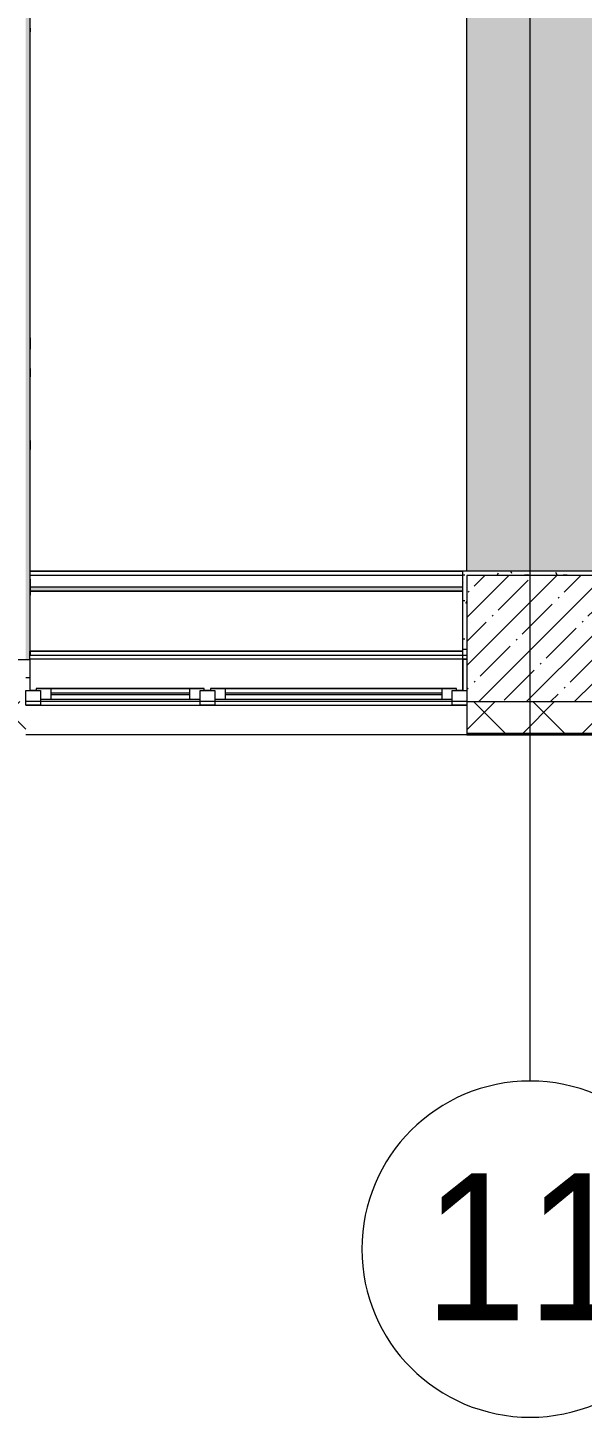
# Model space of a CAD drawing. Header units: millimetres. Extents: x -164500 to 426394, y -23753 to 102118.
# Drawn here: x 179692 to 182330, y 71033 to 77646 of the extents above; entities that cross this region are included whole.
import ezdxf

# ---------------------------------------------------------------- set-up
doc = ezdxf.new("R2010")
doc.units = ezdxf.units.MM
doc.linetypes.add('Осевая', pattern=[6350, 1270, -952.5, 3175, -952.5])
for name, color, linetype, lineweight in [('A-FLOR', 7, 'Continuous', 9), ('A-GLAZ', 7, 'Continuous', 9), ('A-GLAZ-1', 7, 'Continuous', 5), ('A-WALL', 7, 'Continuous', 5), ('I-WALL', 7, 'Continuous', 5), ('S-COLS', 7, 'Continuous', 9), ('S-COLS-1', 7, 'Continuous', 5), ('Оси', 7, 'Continuous', 9), ('Оси-1', 7, 'Continuous', 20), ('Оси-2', 7, 'Осевая', 9)]:
    doc.layers.add(name, color=color, linetype=linetype, lineweight=lineweight)
doc.layers.add('A-FLOR-1', color=7, linetype='Continuous', lineweight=9, true_color=0xeef6ff, transparency=0.5)
doc.layers.add('A-WALL-1', color=9, linetype='Continuous', lineweight=5, true_color=0x808080)
doc.layers.add('A-WALL-FNSH-1', color=9, linetype='Continuous', lineweight=5, true_color=0x808080)
doc.styles.add('Arial', font='arial.ttf', dxfattribs={"width": 0.9, "height": 700})
pattern_1 = [(0, (148772.123, 0), (243.84, 60.96), [20.117, -162.763, 20.117, -162.763, -975.36]), (0, (148772.123, 0), (243.84, 60.96), [-365.76, 20.117, -345.643, 20.117, -162.763, -426.72]), (0, (148772.123, 0), (243.84, 60.96), [-914.4, 20.117, -101.803, 20.117, -284.683]), (120, (148863.563, 30.48), (-174.71291, 180.69163), [20.117, -162.763, 20.117, -162.763, -975.36]), (120, (148863.563, 30.48), (-174.71291, 180.69163), [-365.76, 20.117, -345.643, 20.117, -162.763, -426.72]), (120, (148863.563, 30.48), (-174.71291, 180.69163), [-914.4, 20.117, -101.803, 20.117, -284.683]), (240, (148894.043, 152.4), (-69.12709, -241.65163), [20.117, -162.763, 20.117, -162.763, -975.36]), (240, (148894.043, 152.4), (-69.12709, -241.65163), [-365.76, 20.117, -345.643, 20.117, -162.763, -426.72]), (240, (148894.043, 152.4), (-69.12709, -241.65163), [-914.4, 20.117, -101.803, 20.117, -284.683])]

# ---------------------------------------------------------------- blocks, each defined once
blk = doc.blocks.new('BSC_Колонна _Прямоугольная - 600х600-V313-Объем проектирования 2 этажа')
at = {"layer": 'S-COLS-1'}
h = blk.add_hatch(dxfattribs=at)
h.set_pattern_fill('FP_66', color=256, style=0, pattern_type=2)
h.set_pattern_definition([(45, (-33310, -200), (-114.04925, 114.04925), []), (45, (-33195.95, -200), (-114.04925, 114.04925), [201.613, -40.323, 6.706, -33.617])])
h.paths.add_polyline_path([(-300, -300), (300, -300), (300, 300), (-300, 300), (-300, -247.3)])
for p, q in [((300, 300), (-300, 300)), ((-300, 300), (-300, -300)), ((300, -300), (300, 300)), ((-300, -300), (300, -300))]:
    blk.add_line(p, q, dxfattribs=at)
blk = doc.blocks.new('120_Окно_СКБ_2Ст - 120_Окно_СКБ_2Ст 2100х2400 _мал створка справа_-22446225-Объем проектирования 2 этажа')
at = {"layer": 'A-GLAZ'}
for p, q in [((-1050, -127), (-1050, -57)), ((-1050, -57), (-980, -57)), ((-980, -57), (-980, -127)), ((150, -127), (150, -57)), ((150, -57), (220, -57)), ((220, -57), (220, -127)), ((980, -127), (980, -57)), ((980, -57), (1050, -57)), ((1050, -57), (1050, -127)), ((-980, -127), (-1050, -127)), ((-980, -127), (-1000, -127)), ((-1000, -127), (-1000, -137)), ((150, -87), (-980, -87)), ((-980, -87), (-980, -127)), ((-930, -137), (-930, -87)), ((100, -137), (100, -87)), ((150, -127), (150, -87)), ((220, -127), (150, -127)), ((170, -127), (150, -127)), ((170, -137), (170, -127)), ((220, -127), (200, -127)), ((200, -127), (200, -137)), ((980, -87), (220, -87)), ((220, -87), (220, -127)), ((270, -137), (270, -87)), ((930, -137), (930, -87)), ((980, -127), (980, -87)), ((1050, -127), (980, -127)), ((1000, -127), (980, -127)), ((1000, -137), (1000, -127)), ((-1000, -137), (170, -137)), ((170, -137), (-1000, -137)), ((200, -137), (1000, -137)), ((1000, -137), (200, -137))]:
    blk.add_line(p, q, dxfattribs=at)
at = {"layer": 'A-GLAZ-1'}
for p, q in [((1050, -57), (-1050, -57)), ((-1030, -127), (-1000, -127)), ((-930, -107), (100, -107)), ((100, -117), (-930, -117)), ((170, -127), (200, -127)), ((270, -107), (930, -107)), ((930, -117), (270, -117)), ((1000, -127), (1030, -127))]:
    blk.add_line(p, q, dxfattribs=at)
blk = doc.blocks.new('Зашивка приборов отопления23 - Зашивка приборов отопления-33321838-Объем проектирования 2 этажа')
at = {"layer": 'A-WALL'}
for p, q in [((36620, 23400), (34540, 23400)), ((34560, 23079), (36620, 23079)), ((36620, 23079), (34560, 23079)), ((34560, 23004), (36620, 23004))]:
    blk.add_line(p, q, dxfattribs=at)
blk = doc.blocks.new('Ось сетки - D8-29747960-Объем проектирования 2 этажа')
at = {"layer": 'Оси-1'}
for start, end in [(360, 180), (180, 360)]:
    blk.add_arc((0, 0), 4, start, end, dxfattribs=at)
blk = doc.blocks.new('2floor')
at = {"layer": 'A-FLOR-1'}
h = blk.add_hatch(color=256, dxfattribs=at)
h.paths.add_polyline_path([(210176.8, 475), (210182.1, 475), (210182.1, 7050), (209682.1, 7050), (209682.1, 475)])
h.paths.add_polyline_path([(205183.8, 475), (205312.1, 475), (205311.1, 7050), (205182.1, 7049.5), (205182.1, 475)])
h.paths.add_polyline_path([(205552.1, 475), (205682.1, 475), (205680.7, 7380), (205552.1, 7379), (205552.1, 594.2)])
h.paths.add_polyline_path([(201176.8, 475), (201182.1, 475), (201182.1, 7050), (200682.1, 7049.5), (200682.1, 475), (200921.1, 475)])
h.paths.add_polyline_path([(191682.1, 475), (192182.1, 475), (192182.1, 7050), (191682.1, 7049.5), (191682.1, 594.2)])
h.paths.add_polyline_path([(161182.1, 500), (161162.1, 521), (161161.1, 7050), (160932.1, 7049.5), (160932.1, 520), (161162.1, 520), (161170.7, 511.4)])
h.paths.add_polyline_path([(161402.1, 500), (161403.1, 520), (161532.1, 520.5), (161532.1, 7280), (161402.1, 7280), (161402.1, 7279), (161402.1, 515.6)])
h.paths.add_polyline_path([(181887.1, 520), (182382.1, 520.5), (182381.5, 7186.8), (182311.7, 7144.5), (182239.5, 7114.6), (182161.8, 7096), (182071.2, 7090.6), (181995.4, 7097.7), (181922.1, 7115.7), (181838.1, 7152.9), (181782.1, 7185.8), (181783.9, 520), (181799.7, 520)])
h.paths.add_polyline_path([(174358.6, 520), (174932.1, 520.5), (174931.1, 7072), (174332.1, 7072), (174333.9, 520)])
h.paths.add_polyline_path([(178581.9, 520), (178581.9, 7080), (178232.1, 7079), (178232, 7072), (177981.9, 7070.9), (177983, 520), (178580.1, 520)])
h.paths.add_polyline_path([(170682.1, 520), (171282.1, 520.5), (171280.3, 7050), (170682.1, 7049.5), (170682.1, 520.5)])
h.paths.add_polyline_path([(165868.5, 520), (166032.1, 520.5), (166032.1, 7050), (165432.1, 7049.5), (165432.1, 520), (165507.1, 520)])
h.paths.add_polyline_path([(156432.1, 520), (157032.1, 520.5), (157032.1, 7050), (156812.1, 7050), (156813.1, 7280), (156812.1, 7280), (156811.1, 7280), (156432.1, 7279.5), (156432.1, 520.5)])
h.paths.add_polyline_path([(229622.1, 4145), (229622.1, 10872), (229122.1, 10872), (229122.1, 4145), (229615.2, 4145)])
h.paths.add_polyline_path([(182082.1, 7090.7), (182174.3, 7100), (182253.2, 7121.3), (182322, 7151.5), (182382.1, 7190), (182381.5, 7199.9), (182366.8, 7190), (182311.7, 7155.8), (182229.6, 7123), (182161.8, 7106.5), (182085.3, 7100), (181995.4, 7108.4), (181924.4, 7126), (181849.7, 7158.1), (181782.1, 7196.8), (181782.8, 7188), (181859.1, 7142.9), (181930.9, 7114.2), (182013.4, 7096.1), (182072.6, 7091.5)])
h.paths.add_polyline_path([(182066.8, 7175.3), (182138.7, 7178.8), (182209, 7194.4), (182275.7, 7221.6), (182337.5, 7260.4), (182382, 7300), (181783.2, 7300), (181803.7, 7278.9), (181861.9, 7236.5), (181926.4, 7204.6), (181995.4, 7183.9), (182037.9, 7178.8)])
h.paths.add_polyline_path([(181923, 7900), (182381.4, 7900.8), (182333.8, 7942.5), (182272.4, 7980), (182205.5, 8006.7), (182130, 8021.9), (182063.2, 8024.6), (181991.8, 8015.3), (181916, 7990.6), (181850.7, 7955.6), (181801, 7918.7), (181783.1, 7900), (181877.8, 7900)])
h.paths.add_polyline_path([(182382.1, 7999.2), (182380.8, 8012.4), (182307.2, 8056.3), (182235.4, 8085.3), (182155.5, 8103.5), (182068.5, 8108.2), (181991.8, 8100.4), (181923, 8083.6), (181850.5, 8053.5), (181782.1, 8011.4), (181783.9, 8000.8), (181787.7, 8004.1), (181854.5, 8045.2), (181928.6, 8075.7), (182005.1, 8093.9), (182081.1, 8100), (182161.9, 8093.4), (182239.8, 8074.1), (182318.4, 8039.7), (182382, 7999.2)])
h.paths.add_polyline_path([(181782.1, 8012.7), (181787.7, 8016.2), (181854.5, 8056.3), (181926.8, 8085.9), (182005.5, 8104.2), (182088.5, 8109.8), (182176, 8100.6), (182249.4, 8081.3), (182324.7, 8048), (182382.1, 8012.9), (182382.1, 13760), (181782.1, 13759.5), (181782.1, 8012.8)])
h.paths.add_polyline_path([(195407.8, 10900), (196012.8, 10900), (196012.3, 11125), (194132.8, 11125), (194132.8, 10900), (194416.5, 10900)])
h.paths.add_polyline_path([(193552.8, 10900), (194082.8, 10900), (194082.8, 11125), (193552.8, 11125), (193552.8, 10900.6)])
h.paths.add_polyline_path([(162200.1, 10900), (162462.4, 10901), (162461.9, 11400), (155552.1, 11400), (155552.6, 10900), (160826.7, 10900)])
h.paths.add_polyline_path([(155012.1, 10900), (155011.6, 11400), (153052.1, 11400), (153052.6, 10900), (155011.6, 10900)])
h.paths.add_polyline_path([(194416.5, 11700), (195382.8, 11700), (195382.8, 11750), (195372.8, 11750), (195372.8, 11780), (195407.8, 11780), (195407.8, 11889.6), (195417.8, 11890.9), (195417.8, 11908), (195457.8, 11908), (195457.8, 11920), (196912.1, 11919), (196912.1, 11920.5), (196911.6, 12300), (191552.1, 12300), (191551.2, 11920), (191554.1, 11920), (194007.8, 11920), (194007.8, 11908), (194047.8, 11908), (194047.8, 11780), (194092.8, 11780), (194092.8, 11750), (194082.8, 11750), (194082.8, 11700), (194132.8, 11700)])
h.paths.add_polyline_path([(197532.1, 11900), (197552.1, 11920), (197553.1, 11920), (202912.1, 11919), (202912.1, 11920.5), (202911.6, 12300), (197552.1, 12298.5), (197551.2, 11920), (197532.4, 11900.3)])
h.paths.add_polyline_path([(219551.2, 12220), (219582.1, 12220.5), (219582.1, 15150), (219082.1, 15149.5), (219083.6, 12220), (219400.1, 12220)])
h.paths.add_polyline_path([(215332.1, 12320), (215312.1, 12321), (215312.1, 15175), (215324.1, 15175), (215324.1, 15215), (215452.1, 15215), (215452.1, 15260), (215482.1, 15260), (215482.1, 15250), (215532.1, 15250), (215532.1, 16550), (215482.1, 16550), (215482.1, 16540), (215452.1, 16540), (215452.1, 16585), (215324.1, 16585), (215324.1, 16625), (215312.1, 16625), (215313.1, 16680), (215311.6, 16680), (214932.1, 16679.5), (214933.3, 12320), (215312.1, 12320)])
h.paths.add_polyline_path([(156834.3, 14600), (162462.4, 14600), (162462.4, 14980), (162482.1, 14980), (162482.1, 15040), (155552.1, 15040), (155552.6, 14600), (155628.3, 14600)])
h.paths.add_polyline_path([(219582.1, 15650), (219582.1, 18580), (219082.1, 18579.5), (219082.1, 15650)])
h.paths.add_polyline_path([(227352.1, 15670), (227852.1, 15670.5), (227851, 18580), (227352.1, 18579.5), (227352.1, 15670.5)])
h.paths.add_polyline_path([(222312.1, 15670), (222812.1, 15670.5), (222812.1, 18580), (222312.1, 18579.5), (222312.1, 15670.5)])
h.paths.add_polyline_path([(203482.1, 17272.2), (203482.1, 22752.2), (202982.1, 22752.2), (202982.1, 17272.2), (203393.9, 17272.2)])
h.paths.add_polyline_path([(197307.4, 17272.2), (197482.1, 17272.2), (197482.1, 22752.2), (196982.1, 22752.2), (196982.1, 17272.2)])
h.paths.add_polyline_path([(208982.1, 17272.2), (209482.1, 17272.2), (209482.1, 22752.2), (208982.1, 22752.2), (208982.1, 17452.8)])
h.paths.add_polyline_path([(215312.1, 17300), (215313.1, 22680), (215311.6, 22680), (214932.1, 22679.5), (214932.1, 17320), (215311.1, 17320)])
h.paths.add_polyline_path([(219473.1, 18829), (219473.1, 20621), (219082.1, 20621), (219082.1, 18829), (219469.1, 18829)])
h.paths.add_polyline_path([(229842.1, 23200), (229822.1, 23221), (229822.1, 23600), (229834.1, 23600), (229836.2, 23640), (229842.1, 23640), (229842.1, 23660), (229882.1, 23660), (229882.1, 23650), (229922.1, 23650), (229922.1, 24650), (229882.1, 24650), (229882.1, 24640), (229842.1, 24640), (229840.4, 24660), (229834.1, 24660), (229834.1, 24700), (229822.1, 24700), (229821.1, 26580), (229422.1, 26579.5), (229422.1, 23220), (229822.1, 23220), (229830.5, 23211.7)])
h.paths.add_polyline_path([(226022.1, 23220), (226022.1, 26530), (225522.1, 26529.5), (225522.9, 23220), (225590.1, 23220)])
h.paths.add_polyline_path([(219082.1, 23229), (219473.1, 23229), (219473.1, 26321), (219082.1, 26321), (219082.1, 23405.4)])
h.paths.add_polyline_path([(215332.1, 23300), (215312.1, 23320), (215312.1, 23321), (215312.1, 24050), (215324.1, 24050), (215324.1, 24090), (215332.1, 24090), (215332.1, 24100), (214932.1, 24100), (214932.1, 23320), (215312.1, 23319), (215327.8, 23304.1)])
h.paths.add_polyline_path([(222701.1, 23486), (222701.1, 25200), (222724.1, 25200), (222724.1, 25240), (222732.1, 25240), (222732.1, 25260), (222772.1, 25260), (222772.1, 25250), (222812.1, 25250), (222812.1, 26250), (222772.1, 26250), (222772.1, 26240), (222732.1, 26240), (222732.1, 26260), (222724.1, 26260), (222724.1, 26300), (222701.1, 26300), (222701.1, 26569), (222312.1, 26569), (222312.1, 23486)])
h.paths.add_polyline_path([(215332.1, 25900), (215332.1, 25910), (215324.1, 25910), (215324.1, 25950), (215312.1, 25950), (215313.1, 26480), (215311.6, 26480), (214932.1, 26479), (214932.1, 25900), (215324.1, 25900)])
h.paths.add_polyline_path([(215412.1, 24090), (215532.1, 24090), (215532.1, 25910), (215412.1, 25910), (215412.1, 25890), (215382.1, 25890), (215382.1, 25900), (215332.1, 25900), (215332.1, 25850), (214932.1, 25850), (214932.1, 24150), (215332.1, 24150), (215332.1, 24100), (215382.1, 24100), (215382.1, 24110), (215412.1, 24110), (215412.1, 24100)])
h = blk.add_hatch(color=256, dxfattribs=at)
h.paths.add_polyline_path([(183575.5, 140), (184262.1, 140), (184262.1, 150), (184242.1, 150), (184241.1, 434.4), (182402.1, 445), (182403.1, 140), (183542.1, 140)])
h.paths.add_polyline_path([(184662.1, 140), (186742.1, 140), (186742.1, 420), (184682.1, 431.9), (184681.1, 150), (184662.1, 150)])
h.paths.add_polyline_path([(180684.5, 425), (181762.1, 425), (181762.1, 445), (179702.1, 445), (179702.1, 425), (180323.2, 425)])
at = {"layer": 'A-WALL'}
h = blk.add_hatch(dxfattribs=at)
h.set_pattern_fill('FP_24', color=256, style=0, pattern_type=2)
h.set_pattern_definition([(45, (148772.12, 0), (-141.42136, 141.42136), []), (135, (148772.12, 0), (-141.42136, -141.42136), [])])
h.paths.add_polyline_path([(224252.1, -250), (224472.1, -250), (224472.1, -100), (220332.1, -100), (220332.1, -250), (224048.6, -250)])
h.paths.add_polyline_path([(216098.5, -250), (219432.1, -250), (219432.1, -100), (215832.1, -100), (215832.1, -250)])
h.paths.add_polyline_path([(214182.1, -250), (214932.1, -250), (214932.1, -100), (213932.1, -100), (213932.1, -250)])
h.paths.add_polyline_path([(210182.1, -250), (210832.1, -250), (210832.1, -100), (209682.1, -100), (209682.1, -250)])
h.paths.add_polyline_path([(207582.1, -250), (207582.1, -100), (206832.1, -100), (206832.1, -250), (207425.7, -250)])
h.paths.add_polyline_path([(205182.1, -250), (205932.1, -250), (205932.1, -100), (205182.1, -100), (205182.1, -118)])
h.paths.add_polyline_path([(200682.1, -250), (202082.1, -250), (202082.1, -100), (200682.1, -100)])
h.paths.add_polyline_path([(196584.7, -250), (197582.1, -250), (197582.1, -100), (196182.1, -100), (196182.1, -250)])
h.paths.add_polyline_path([(191682.1, -250), (192808.5, -250), (192808.5, -100), (191432.1, -100), (191432.1, -250), (191525.5, -250)])
h.paths.add_polyline_path([(194082.1, -250), (194082.1, -100), (193708.5, -100), (193708.5, -250)])
h.paths.add_polyline_path([(187262.1, -250), (188332.1, -250), (188332.1, -100), (186762.1, -100), (186762.1, -250), (187189.1, -250)])
h.paths.add_polyline_path([(181782.1, -250), (182642.1, -250), (182642.1, -100), (181782.1, -100), (181782.1, -118)])
h.paths.add_polyline_path([(183575.5, -250), (184662.1, -250), (184662.1, -100), (183542.1, -100), (183542.1, -250)])
h.paths.add_polyline_path([(178516.3, -250), (179682.1, -250), (179682.1, -100), (177981.9, -100), (177981.9, -250)])
h.paths.add_polyline_path([(171289, -250), (171482.1, -250), (171482.1, -100), (170382.1, -100), (170382.1, -250), (171282.1, -250)])
h.paths.add_polyline_path([(174902.6, -250), (175181.9, -250), (175181.9, -100), (173582.1, -100), (173582.1, -250), (174332.1, -250)])
h.paths.add_polyline_path([(165432.1, -250), (166032.1, -250), (166032.1, -100), (164882.1, -100), (164882.1, -250)])
h.paths.add_polyline_path([(167582.1, -250), (167582.1, -100), (166932.1, -100), (166932.1, -250), (166952.6, -250)])
h.paths.add_polyline_path([(160932.1, -250), (161782.1, -250), (161782.1, -100), (160432.1, -100), (160432.1, -250), (160448, -250)])
h.paths.add_polyline_path([(155388.8, -250), (157332.1, -250), (157332.1, -100), (153402.1, -100), (153402.1, -250), (154666.1, -250)])
h.paths.add_polyline_path([(148662.1, -250), (152502.1, -250), (152502.1, -100), (148512.1, -100), (148512.1, -250)])
at = {"layer": 'I-WALL'}
h = blk.add_hatch(dxfattribs=at)
h.set_pattern_fill('FP_191', color=256, style=0, pattern_type=2)
h.set_pattern_definition(pattern_1)
h.paths.add_polyline_path([(179682.1, 100), (179702.1, 100), (179702.1, 7900), (179682.1, 7900), (179682.1, 120)])
h = blk.add_hatch(dxfattribs=at)
h.set_pattern_fill('FP_191', color=256, style=0, pattern_type=2)
h.set_pattern_definition(pattern_1)
h.paths.add_polyline_path([(181782.1, 150), (181782.1, 520), (181762.1, 520), (181762.1, 150), (181768.6, 150)])
h = blk.add_hatch(dxfattribs=at)
h.set_pattern_fill('FP_191', color=256, style=0, pattern_type=2)
h.set_pattern_definition(pattern_1)
h.paths.add_polyline_path([(182382.1, 500), (182402.1, 500.2), (182402.1, 520), (181782.1, 520), (181782.1, 500), (182130, 500)])
h = blk.add_hatch(dxfattribs=at)
h.set_pattern_fill('FP_191', color=256, style=0, pattern_type=2)
h.set_pattern_definition(pattern_1)
h.paths.add_polyline_path([(179682.1, -48), (179702.1, -48), (179702.1, 100), (179682.1, 100), (179682.1, -25)])
at = {"layer": 'A-FLOR'}
for p, q in [((181782.1, 520), (181782.1, 7187.3)), ((181762.1, 445), (179702.1, 445)), ((179702.1, 140), (181762.1, 140)), ((181762.1, 140), (181762.1, 150))]:
    blk.add_line(p, q, dxfattribs=at)
at = {"layer": 'A-WALL'}
for p, q in [((181782.1, -258), (179682.1, -258)), ((181782.1, -250), (182642.1, -250)), ((181782.1, -253), (182642.1, -253))]:
    blk.add_line(p, q, dxfattribs=at)
at = {"layer": 'A-WALL-1'}
for p, q in [((182402.1, 520), (181762.1, 520)), ((179702.1, 100), (179702.1, 140)), ((181762.1, 150), (181782.1, 150)), ((178581.9, 100), (179702.1, 100)), ((181782.1, 100), (181762.1, 100)), ((181762.1, 100), (181762.1, -48)), ((179682.1, -48), (179702.1, -48)), ((181762.1, -48), (181782.1, -48)), ((181782.1, -100), (181782.1, -250))]:
    blk.add_line(p, q, dxfattribs=at)
at = {"layer": 'A-WALL-FNSH-1'}
for p, q in [((179702.1, 7920), (179702.1, 140)), ((179703.1, 141), (179703.1, 7921)), ((179704.1, 3087.7), (179703.1, 3087.7)), ((179704.1, 141), (179704.1, 3087.7)), ((182402.1, 521), (181761.1, 521)), ((181761.1, 520), (181761.1, 141)), ((181762.1, 150), (181762.1, 520)), ((179703.1, 141), (179704.1, 141)), ((181761.1, 141), (181762.1, 141)), ((179703.1, 100), (179702.1, 100)), ((179702.1, 100), (179702.1, -48)), ((179703.1, -48), (179703.1, 100)), ((181762.1, 100), (181761.1, 100)), ((181761.1, 100), (181761.1, -48)), ((179702.1, -48), (179703.1, -48)), ((181761.1, -48), (181762.1, -48)), ((181782.1, -250), (181782.1, -258)), ((181782.1, -258), (182642.1, -258))]:
    blk.add_line(p, q, dxfattribs=at)
at = {"layer": 'I-WALL'}
for p, q in [((179703.1, 3105.1), (179704.1, 3105.1)), ((179704.1, 3105.1), (179704.1, 3087.7)), ((179704.1, 2622.2), (179703.1, 2622.2)), ((179704.1, 2556), (179703.1, 2556)), ((179703.1, 2547.4), (179704.1, 2547.4)), ((179703.1, 2337.4), (179704.1, 2337.4)), ((179703.1, 2335.4), (179704.1, 2335.4)), ((179703.1, 2275.7), (179704.1, 2275.7)), ((179703.1, 1844.5), (179704.1, 1844.5)), ((179703.1, 1744.5), (179704.1, 1744.5)), ((179704.1, 1630.3), (179703.1, 1630.3)), ((179703.1, 1577.2), (179704.1, 1577.2)), ((179704.1, 1485.5), (179703.1, 1485.5)), ((179703.1, 1445.5), (179704.1, 1445.5)), ((179704.1, 1143.1), (179703.1, 1143.1)), ((179703.1, 1100.1), (179704.1, 1100.1)), ((179703.1, 521), (181761.1, 521)), ((181761.1, 520), (179703.1, 520)), ((179704.1, 482.6), (179703.1, 482.6)), ((181761.1, 520), (181761.1, 521)), ((179703.1, 406.3), (179704.1, 406.3)), ((179703.1, 141), (179703.1, 120)), ((179704.1, 141), (181761.1, 141)), ((181762.1, 100), (181762.1, 140)), ((179702.1, 120), (181782.1, 120)), ((181782.1, -100), (179682.1, -100))]:
    blk.add_line(p, q, dxfattribs=at)
at = {"layer": 'I-WALL', "flags": 128}
for points in [[(179703.1, 1585.2), (179703.1, 1588.4), (179703.1, 1592), (179703.1, 1595.9), (179703.1, 1599.9), (179703.1, 1604.1), (179703.1, 1608.3), (179703.1, 1612.3), (179703.1, 1616.1), (179703.1, 1619.7), (179703.1, 1622.8), (179703.1, 1625.5), (179703.1, 1627.6), (179703.1, 1629.1), (179703.1, 1630.1), (179703.1, 1630.3)], [(179703.1, 1630.3), (179703.1, 1629.9), (179703.1, 1628.9), (179703.1, 1627.3), (179703.1, 1625.1), (179703.1, 1622.3)], [(179703.1, 1622.3), (179703.1, 1625.1), (179703.1, 1627.3), (179703.1, 1628.9), (179703.1, 1629.9), (179703.1, 1630.3)], [(179703.1, 1630.3), (179703.1, 1630.1), (179703.1, 1629.1), (179703.1, 1627.6), (179703.1, 1625.5), (179703.1, 1622.8), (179703.1, 1619.7), (179703.1, 1616.1), (179703.1, 1612.3), (179703.1, 1608.3), (179703.1, 1604.1), (179703.1, 1599.9), (179703.1, 1595.9), (179703.1, 1592), (179703.1, 1588.4), (179703.1, 1585.2)], [(179703.1, 1622.3), (179703.1, 1619.1), (179703.1, 1615.5), (179703.1, 1611.6), (179703.1, 1607.6), (179703.1, 1603.4), (179703.1, 1599.3), (179703.1, 1595.2), (179703.1, 1591.4), (179703.1, 1587.9), (179703.1, 1584.7), (179703.1, 1582.1), (179703.1, 1579.9), (179703.1, 1578.4), (179703.1, 1577.5), (179703.1, 1577.2)], [(179703.1, 1577.2), (179703.1, 1577.5), (179703.1, 1578.4), (179703.1, 1579.9), (179703.1, 1582.1), (179703.1, 1584.7), (179703.1, 1587.9), (179703.1, 1591.4), (179703.1, 1595.2), (179703.1, 1599.3), (179703.1, 1603.4), (179703.1, 1607.6), (179703.1, 1611.6), (179703.1, 1615.5), (179703.1, 1619.1), (179703.1, 1622.3)], [(179704.1, 1622.3), (179704.1, 1625.1), (179704.1, 1627.3), (179704.1, 1628.9), (179704.1, 1629.9), (179704.1, 1630.3)], [(179704.1, 1630.3), (179704.1, 1630.1), (179704.1, 1629.1), (179704.1, 1627.6), (179704.1, 1625.5), (179704.1, 1622.8), (179704.1, 1619.7), (179704.1, 1616.1), (179704.1, 1612.3), (179704.1, 1608.3), (179704.1, 1604.1), (179704.1, 1599.9), (179704.1, 1595.9), (179704.1, 1592), (179704.1, 1588.4), (179704.1, 1585.2)], [(179704.1, 1585.2), (179704.1, 1588.4), (179704.1, 1592), (179704.1, 1595.9), (179704.1, 1599.9), (179704.1, 1604.1), (179704.1, 1608.3), (179704.1, 1612.3), (179704.1, 1616.1), (179704.1, 1619.7), (179704.1, 1622.8), (179704.1, 1625.5), (179704.1, 1627.6), (179704.1, 1629.1), (179704.1, 1630.1), (179704.1, 1630.3)], [(179704.1, 1630.3), (179704.1, 1629.9), (179704.1, 1628.9), (179704.1, 1627.3), (179704.1, 1625.1), (179704.1, 1622.3)], [(179704.1, 1577.2), (179704.1, 1577.5), (179704.1, 1578.4), (179704.1, 1579.9), (179704.1, 1582.1), (179704.1, 1584.7), (179704.1, 1587.9), (179704.1, 1591.4), (179704.1, 1595.2), (179704.1, 1599.3), (179704.1, 1603.4), (179704.1, 1607.6), (179704.1, 1611.6), (179704.1, 1615.5), (179704.1, 1619.1), (179704.1, 1622.3)], [(179704.1, 1622.3), (179704.1, 1619.1), (179704.1, 1615.5), (179704.1, 1611.6), (179704.1, 1607.6), (179704.1, 1603.4), (179704.1, 1599.3), (179704.1, 1595.2), (179704.1, 1591.4), (179704.1, 1587.9), (179704.1, 1584.7), (179704.1, 1582.1), (179704.1, 1579.9), (179704.1, 1578.4), (179704.1, 1577.5), (179704.1, 1577.2)], [(179703.1, 1577.2), (179703.1, 1577.6), (179703.1, 1578.6), (179703.1, 1580.3), (179703.1, 1582.5), (179703.1, 1585.2)], [(179703.1, 1585.2), (179703.1, 1582.5), (179703.1, 1580.3), (179703.1, 1578.6), (179703.1, 1577.6), (179703.1, 1577.2)], [(179704.1, 1585.2), (179704.1, 1582.5), (179704.1, 1580.3), (179704.1, 1578.6), (179704.1, 1577.6), (179704.1, 1577.2)], [(179704.1, 1577.2), (179704.1, 1577.6), (179704.1, 1578.6), (179704.1, 1580.3), (179704.1, 1582.5), (179704.1, 1585.2)], [(179703.1, 1465.5), (179703.1, 1468.6), (179703.1, 1471.7), (179703.1, 1474.6), (179703.1, 1477.3), (179703.1, 1479.6), (179703.1, 1481.7), (179703.1, 1483.3), (179703.1, 1484.5), (179703.1, 1485.3), (179703.1, 1485.5), (179703.1, 1485.3), (179703.1, 1484.5), (179703.1, 1483.3), (179703.1, 1481.7), (179703.1, 1479.6), (179703.1, 1477.3), (179703.1, 1474.6), (179703.1, 1471.7), (179703.1, 1468.6), (179703.1, 1465.5)], [(179703.1, 1465.5), (179703.1, 1468.6), (179703.1, 1471.7), (179703.1, 1474.6), (179703.1, 1477.3), (179703.1, 1479.6), (179703.1, 1481.7), (179703.1, 1483.3), (179703.1, 1484.5), (179703.1, 1485.3), (179703.1, 1485.5), (179703.1, 1485.3), (179703.1, 1484.5), (179703.1, 1483.3), (179703.1, 1481.7), (179703.1, 1479.6), (179703.1, 1477.3), (179703.1, 1474.6), (179703.1, 1471.7), (179703.1, 1468.6), (179703.1, 1465.5)], [(179703.1, 1465.5), (179703.1, 1462.4), (179703.1, 1459.3), (179703.1, 1456.4), (179703.1, 1453.8), (179703.1, 1451.4), (179703.1, 1449.3), (179703.1, 1447.7), (179703.1, 1446.5), (179703.1, 1445.8), (179703.1, 1445.5), (179703.1, 1445.8), (179703.1, 1446.5), (179703.1, 1447.7), (179703.1, 1449.3), (179703.1, 1451.4), (179703.1, 1453.8), (179703.1, 1456.4), (179703.1, 1459.3), (179703.1, 1462.4), (179703.1, 1465.5)], [(179703.1, 1465.5), (179703.1, 1462.4), (179703.1, 1459.3), (179703.1, 1456.4), (179703.1, 1453.8), (179703.1, 1451.4), (179703.1, 1449.3), (179703.1, 1447.7), (179703.1, 1446.5), (179703.1, 1445.8), (179703.1, 1445.5), (179703.1, 1445.8), (179703.1, 1446.5), (179703.1, 1447.7), (179703.1, 1449.3), (179703.1, 1451.4), (179703.1, 1453.8), (179703.1, 1456.4), (179703.1, 1459.3), (179703.1, 1462.4), (179703.1, 1465.5)], [(179704.1, 1465.5), (179704.1, 1468.6), (179704.1, 1471.7), (179704.1, 1474.6), (179704.1, 1477.3), (179704.1, 1479.6), (179704.1, 1481.7), (179704.1, 1483.3), (179704.1, 1484.5), (179704.1, 1485.3), (179704.1, 1485.5), (179704.1, 1485.3), (179704.1, 1484.5), (179704.1, 1483.3), (179704.1, 1481.7), (179704.1, 1479.6), (179704.1, 1477.3), (179704.1, 1474.6), (179704.1, 1471.7), (179704.1, 1468.6), (179704.1, 1465.5)], [(179704.1, 1465.5), (179704.1, 1468.6), (179704.1, 1471.7), (179704.1, 1474.6), (179704.1, 1477.3), (179704.1, 1479.6), (179704.1, 1481.7), (179704.1, 1483.3), (179704.1, 1484.5), (179704.1, 1485.3), (179704.1, 1485.5), (179704.1, 1485.3), (179704.1, 1484.5), (179704.1, 1483.3), (179704.1, 1481.7), (179704.1, 1479.6), (179704.1, 1477.3), (179704.1, 1474.6), (179704.1, 1471.7), (179704.1, 1468.6), (179704.1, 1465.5)], [(179704.1, 1465.5), (179704.1, 1462.4), (179704.1, 1459.3), (179704.1, 1456.4), (179704.1, 1453.8), (179704.1, 1451.4), (179704.1, 1449.3), (179704.1, 1447.7), (179704.1, 1446.5), (179704.1, 1445.8), (179704.1, 1445.5), (179704.1, 1445.8), (179704.1, 1446.5), (179704.1, 1447.7), (179704.1, 1449.3), (179704.1, 1451.4), (179704.1, 1453.8), (179704.1, 1456.4), (179704.1, 1459.3), (179704.1, 1462.4), (179704.1, 1465.5)], [(179704.1, 1465.5), (179704.1, 1462.4), (179704.1, 1459.3), (179704.1, 1456.4), (179704.1, 1453.8), (179704.1, 1451.4), (179704.1, 1449.3), (179704.1, 1447.7), (179704.1, 1446.5), (179704.1, 1445.8), (179704.1, 1445.5), (179704.1, 1445.8), (179704.1, 1446.5), (179704.1, 1447.7), (179704.1, 1449.3), (179704.1, 1451.4), (179704.1, 1453.8), (179704.1, 1456.4), (179704.1, 1459.3), (179704.1, 1462.4), (179704.1, 1465.5)], [(179703.1, 1130), (179703.1, 1133), (179703.1, 1135.7), (179703.1, 1138), (179703.1, 1140), (179703.1, 1141.5), (179703.1, 1142.5), (179703.1, 1143.1), (179703.1, 1143), (179703.1, 1142.5), (179703.1, 1141.4), (179703.1, 1139.9), (179703.1, 1137.9), (179703.1, 1135.5), (179703.1, 1132.7), (179703.1, 1129.7), (179703.1, 1126.5), (179703.1, 1123.2), (179703.1, 1119.8), (179703.1, 1116.5), (179703.1, 1113.3)], [(179703.1, 1113.3), (179703.1, 1116.5), (179703.1, 1119.8), (179703.1, 1123.2), (179703.1, 1126.5), (179703.1, 1129.7), (179703.1, 1132.7), (179703.1, 1135.5), (179703.1, 1137.9), (179703.1, 1139.9), (179703.1, 1141.4), (179703.1, 1142.5), (179703.1, 1143), (179703.1, 1143.1), (179703.1, 1142.5), (179703.1, 1141.5), (179703.1, 1140), (179703.1, 1138), (179703.1, 1135.7), (179703.1, 1133), (179703.1, 1130)], [(179703.1, 1113.3), (179703.1, 1110.3), (179703.1, 1107.6), (179703.1, 1105.2), (179703.1, 1103.2), (179703.1, 1101.7), (179703.1, 1100.7), (179703.1, 1100.2), (179703.1, 1100.2), (179703.1, 1100.7), (179703.1, 1101.8), (179703.1, 1103.4), (179703.1, 1105.4), (179703.1, 1107.8), (179703.1, 1110.5), (179703.1, 1113.5), (179703.1, 1116.7), (179703.1, 1120.1), (179703.1, 1123.4), (179703.1, 1126.8), (179703.1, 1130)], [(179703.1, 1130), (179703.1, 1126.8), (179703.1, 1123.4), (179703.1, 1120.1), (179703.1, 1116.7), (179703.1, 1113.5), (179703.1, 1110.5), (179703.1, 1107.8), (179703.1, 1105.4), (179703.1, 1103.4), (179703.1, 1101.8), (179703.1, 1100.7), (179703.1, 1100.2), (179703.1, 1100.2), (179703.1, 1100.7), (179703.1, 1101.7), (179703.1, 1103.2), (179703.1, 1105.2), (179703.1, 1107.6), (179703.1, 1110.3), (179703.1, 1113.3)], [(179704.1, 1113.3), (179704.1, 1116.5), (179704.1, 1119.8), (179704.1, 1123.2), (179704.1, 1126.5), (179704.1, 1129.7), (179704.1, 1132.7), (179704.1, 1135.5), (179704.1, 1137.9), (179704.1, 1139.9), (179704.1, 1141.4), (179704.1, 1142.5), (179704.1, 1143), (179704.1, 1143.1), (179704.1, 1142.5), (179704.1, 1141.5), (179704.1, 1140), (179704.1, 1138), (179704.1, 1135.7), (179704.1, 1133), (179704.1, 1130)], [(179704.1, 1130), (179704.1, 1133), (179704.1, 1135.7), (179704.1, 1138), (179704.1, 1140), (179704.1, 1141.5), (179704.1, 1142.5), (179704.1, 1143.1), (179704.1, 1143), (179704.1, 1142.5), (179704.1, 1141.4), (179704.1, 1139.9), (179704.1, 1137.9), (179704.1, 1135.5), (179704.1, 1132.7), (179704.1, 1129.7), (179704.1, 1126.5), (179704.1, 1123.2), (179704.1, 1119.8), (179704.1, 1116.5), (179704.1, 1113.3)], [(179704.1, 1130), (179704.1, 1126.8), (179704.1, 1123.4), (179704.1, 1120.1), (179704.1, 1116.7), (179704.1, 1113.5), (179704.1, 1110.5), (179704.1, 1107.8), (179704.1, 1105.4), (179704.1, 1103.4), (179704.1, 1101.8), (179704.1, 1100.7), (179704.1, 1100.2), (179704.1, 1100.2), (179704.1, 1100.7), (179704.1, 1101.7), (179704.1, 1103.2), (179704.1, 1105.2), (179704.1, 1107.6), (179704.1, 1110.3), (179704.1, 1113.3)], [(179704.1, 1113.3), (179704.1, 1110.3), (179704.1, 1107.6), (179704.1, 1105.2), (179704.1, 1103.2), (179704.1, 1101.7), (179704.1, 1100.7), (179704.1, 1100.2), (179704.1, 1100.2), (179704.1, 1100.7), (179704.1, 1101.8), (179704.1, 1103.4), (179704.1, 1105.4), (179704.1, 1107.8), (179704.1, 1110.5), (179704.1, 1113.5), (179704.1, 1116.7), (179704.1, 1120.1), (179704.1, 1123.4), (179704.1, 1126.8), (179704.1, 1130)], [(179703.1, 410), (179703.1, 413), (179703.1, 416.8), (179703.1, 421.2), (179703.1, 426.2), (179703.1, 431.7), (179703.1, 437.5), (179703.1, 443.4), (179703.1, 449.4), (179703.1, 455.3), (179703.1, 460.8), (179703.1, 466), (179703.1, 470.7), (179703.1, 474.7), (179703.1, 477.9), (179703.1, 480.4), (179703.1, 481.9), (179703.1, 482.6), (179703.1, 482.3), (179703.1, 481), (179703.1, 478.9)], [(179703.1, 478.9), (179703.1, 481), (179703.1, 482.3), (179703.1, 482.6), (179703.1, 481.9), (179703.1, 480.4), (179703.1, 477.9), (179703.1, 474.7), (179703.1, 470.7), (179703.1, 466), (179703.1, 460.8), (179703.1, 455.3), (179703.1, 449.4), (179703.1, 443.4), (179703.1, 437.5), (179703.1, 431.7), (179703.1, 426.2), (179703.1, 421.2), (179703.1, 416.8), (179703.1, 413), (179703.1, 410)], [(179703.1, 478.9), (179703.1, 475.9), (179703.1, 472.1), (179703.1, 467.7), (179703.1, 462.7), (179703.1, 457.2), (179703.1, 451.4), (179703.1, 445.5), (179703.1, 439.5), (179703.1, 433.7), (179703.1, 428.1), (179703.1, 422.9), (179703.1, 418.2), (179703.1, 414.2), (179703.1, 411), (179703.1, 408.5), (179703.1, 407), (179703.1, 406.4), (179703.1, 406.7), (179703.1, 407.9), (179703.1, 410)], [(179703.1, 410), (179703.1, 407.9), (179703.1, 406.7), (179703.1, 406.4), (179703.1, 407), (179703.1, 408.5), (179703.1, 411), (179703.1, 414.2), (179703.1, 418.2), (179703.1, 422.9), (179703.1, 428.1), (179703.1, 433.7), (179703.1, 439.5), (179703.1, 445.5), (179703.1, 451.4), (179703.1, 457.2), (179703.1, 462.7), (179703.1, 467.7), (179703.1, 472.1), (179703.1, 475.9), (179703.1, 478.9)], [(179704.1, 478.9), (179704.1, 481), (179704.1, 482.3), (179704.1, 482.6), (179704.1, 481.9), (179704.1, 480.4), (179704.1, 477.9), (179704.1, 474.7), (179704.1, 470.7), (179704.1, 466), (179704.1, 460.8), (179704.1, 455.3), (179704.1, 449.4), (179704.1, 443.4), (179704.1, 437.5), (179704.1, 431.7), (179704.1, 426.2), (179704.1, 421.2), (179704.1, 416.8), (179704.1, 413), (179704.1, 410)], [(179704.1, 410), (179704.1, 413), (179704.1, 416.8), (179704.1, 421.2), (179704.1, 426.2), (179704.1, 431.7), (179704.1, 437.5), (179704.1, 443.4), (179704.1, 449.4), (179704.1, 455.3), (179704.1, 460.8), (179704.1, 466), (179704.1, 470.7), (179704.1, 474.7), (179704.1, 477.9), (179704.1, 480.4), (179704.1, 481.9), (179704.1, 482.6), (179704.1, 482.3), (179704.1, 481), (179704.1, 478.9)], [(179704.1, 410), (179704.1, 407.9), (179704.1, 406.7), (179704.1, 406.4), (179704.1, 407), (179704.1, 408.5), (179704.1, 411), (179704.1, 414.2), (179704.1, 418.2), (179704.1, 422.9), (179704.1, 428.1), (179704.1, 433.7), (179704.1, 439.5), (179704.1, 445.5), (179704.1, 451.4), (179704.1, 457.2), (179704.1, 462.7), (179704.1, 467.7), (179704.1, 472.1), (179704.1, 475.9), (179704.1, 478.9)], [(179704.1, 478.9), (179704.1, 475.9), (179704.1, 472.1), (179704.1, 467.7), (179704.1, 462.7), (179704.1, 457.2), (179704.1, 451.4), (179704.1, 445.5), (179704.1, 439.5), (179704.1, 433.7), (179704.1, 428.1), (179704.1, 422.9), (179704.1, 418.2), (179704.1, 414.2), (179704.1, 411), (179704.1, 408.5), (179704.1, 407), (179704.1, 406.4), (179704.1, 406.7), (179704.1, 407.9), (179704.1, 410)]]:
    blk.add_lwpolyline(points, dxfattribs=at)
at = {"layer": 'Оси'}
blk.add_line((182082.1, -1906.3), (182082.1, 3093.7), dxfattribs=at)
at = {"layer": 'Оси-2'}
blk.add_line((182082.1, 3093.7), (182082.1, 22398.1), dxfattribs=at)
at = {"layer": 'A-GLAZ', "color": 3, "rotation": 180}
blk.add_blockref('120_Окно_СКБ_2Ст - 120_Окно_СКБ_2Ст 2100х2400 _мал створка справа_-22446225-Объем проектирования 2 этажа', (180732.1, -175), dxfattribs=at)
at = {"layer": 'A-WALL', "rotation": 180}
blk.add_blockref('Зашивка приборов отопления23 - Зашивка приборов отопления-33321838-Объем проектирования 2 этажа', (216322.1, 23504), dxfattribs=at)
at = {"layer": 'S-COLS'}
blk.add_blockref('BSC_Колонна _Прямоугольная - 600х600-V313-Объем проектирования 2 этажа', (182082.1, 200), dxfattribs=at)
at = {"layer": 'Оси-1', "xscale": 199.9999999999999, "yscale": 199.9999999999999, "zscale": 199.9999999999999}
blk.add_blockref('Ось сетки - D8-29747960-Объем проектирования 2 этажа', (182082.1, -2706.3), dxfattribs=at)
at = {"layer": 'Оси', "insert": (181576.9, -2345), "char_height": 700, "width": 1212.151, "attachment_point": 1, "style": 'Arial'}
blk.add_mtext('11', dxfattribs=at)

msp = doc.modelspace()

# ---------------------------------------------------------------- block references
msp.add_blockref('2floor', (0, 74539.358))

doc.saveas('drawing.dxf')
